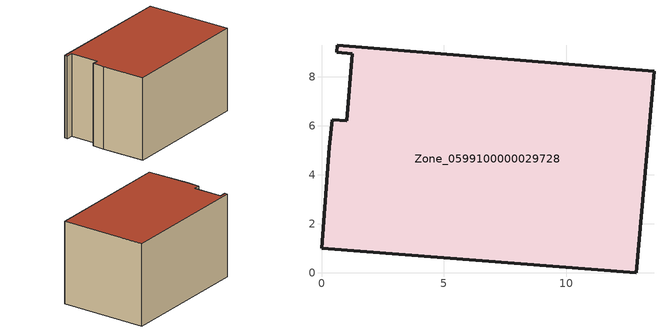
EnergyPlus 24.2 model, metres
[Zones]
Zone_0599100000029728
 floor ground (C_G): 1.25,8.94 0.62,8.99 0.64,9.28 13.57,8.21 12.86,0 0,1 0.32,5.12 0.43,6.25 1.03,6.2 z7.51
 wall outside (C_F): 13.57,8.21 0.64,9.28 0.62,8.99 1.25,8.94 1.03,6.2 0.43,6.25 0.32,5.12 0,1 12.86,0 13.57,8.21 z7.51:15.37
 roof outside (C_R): 1.03,6.2 0.43,6.25 0.32,5.12 0,1 12.86,0 13.57,8.21 0.64,9.28 0.62,8.99 1.25,8.94 z15.37
[BUILDING]
Pand.0599100000029728: North Axis=0; Terrain=City; Loads Convergence Tolerance Value=0.04; Temperature Convergence Tolerance Value=0.4; Solar Distribution=FullExterior; Maximum Number of Warmup Days=25; Minimum Number of Warmup Days=1
[Site:Location]
Rotterdam.The.Hague.AP_ZH_NLD Design_Conditions: Latitude=51.96; Longitude=4.45; Time Zone=1; Elevation=-4.5
[SITE:GROUNDTEMPERATURE:BUILDINGSURFACE]
18, 18, 18, 18, 18, 18, 18, 18, 18, 18, 18, 18
[MATERIAL] Thermal Absorptance=0.9; Solar Absorptance=0.7; Visible Absorptance=0.7
Name | Roughness | Thickness | Conductivity | Density | Specific Heat
G.TI.1946-1964 | MediumSmooth | 0.15 | 1 | 540 | 1210
F.TI.1946-1964 | Rough | 0.3 | 0.857143 | 1920 | 840
R.TI.1946-1964 | MediumRough | 0.2 | 0.277778 | 1500 | 1000
[CONSTRUCTION]
C_G: G.TI.1946-1964
C_F: F.TI.1946-1964
C_R: R.TI.1946-1964
[ZONE]
Zone_0599100000029728: Type=1; Multiplier=1; Ceiling Height=Autocalculate; Volume=Autocalculate; Floor Area=autocalculate; Part of Total Floor Area=Yes
[ZONEINFILTRATION:DESIGNFLOWRATE]
Infil_Zone_0599100000029728: Zone or ZoneList or Space or SpaceList=Zone_0599100000029728; Schedule=AlwaysOn; Design Flow Rate Calculation Method=Flow/Area; Flow Rate per Floor Area=0.003; Constant Term Coefficient=1; Temperature Term Coefficient=0; Velocity Term Coefficient=0; Velocity Squared Term Coefficient=0
[HVACTEMPLATE:ZONE:IDEALLOADSAIRSYSTEM]
Zone_0599100000029728: Maximum Heating Supply Air Temperature=50; Minimum Cooling Supply Air Temperature=13; Maximum Heating Supply Air Humidity Ratio=0.0156; Minimum Cooling Supply Air Humidity Ratio=0.0077; Heating Limit=NoLimit; Cooling Limit=NoLimit; Dehumidification Control Type=ConstantSensibleHeatRatio; Cooling Sensible Heat Ratio=0.7; Dehumidification Setpoint=60; Humidification Control Type=None; Humidification Setpoint=30; Outdoor Air Method=None; Outdoor Air Flow Rate per Person=0.00944; Outdoor Air Flow Rate per Zone Floor Area=0; Outdoor Air Flow Rate per Zone=0; Demand Controlled Ventilation Type=None; Outdoor Air Economizer Type=NoEconomizer; Heat Recovery Type=None; Sensible Heat Recovery Effectiveness=0.7; Latent Heat Recovery Effectiveness=0.65
[ZONECONTROL:THERMOSTAT]
ThermostatControl_Zone_0599100000029728: Zone or ZoneList=Zone_0599100000029728; Control Type Schedule=DualSetpointControlType; Control 1=Thermostat_Zone_0599100000029728; Temperature Difference Between Cutout And Setpoint=0
[THERMOSTATSETPOINT:DUALSETPOINT]
Thermostat_Zone_0599100000029728: Heating Setpoint Temperature Schedule=HeatingSetpoint_Zone_0599100000029728; Cooling Setpoint Temperature Schedule=CoolingSetpoint_Zone_0599100000029728
[SCHEDULE:COMPACT]
HeatingSetpoint_Zone_0599100000029728: Through: 12/31, For: AllDays, Until: 24:00, 21
CoolingSetpoint_Zone_0599100000029728: Through: 12/31, For: AllDays, Until: 24:00, 24
DualSetpointControlType: Through: 12/31, For: AllDays, Until: 24:00, 4
AlwaysOn: Through: 12/31, For: AllDays, Until: 24:00, 1
